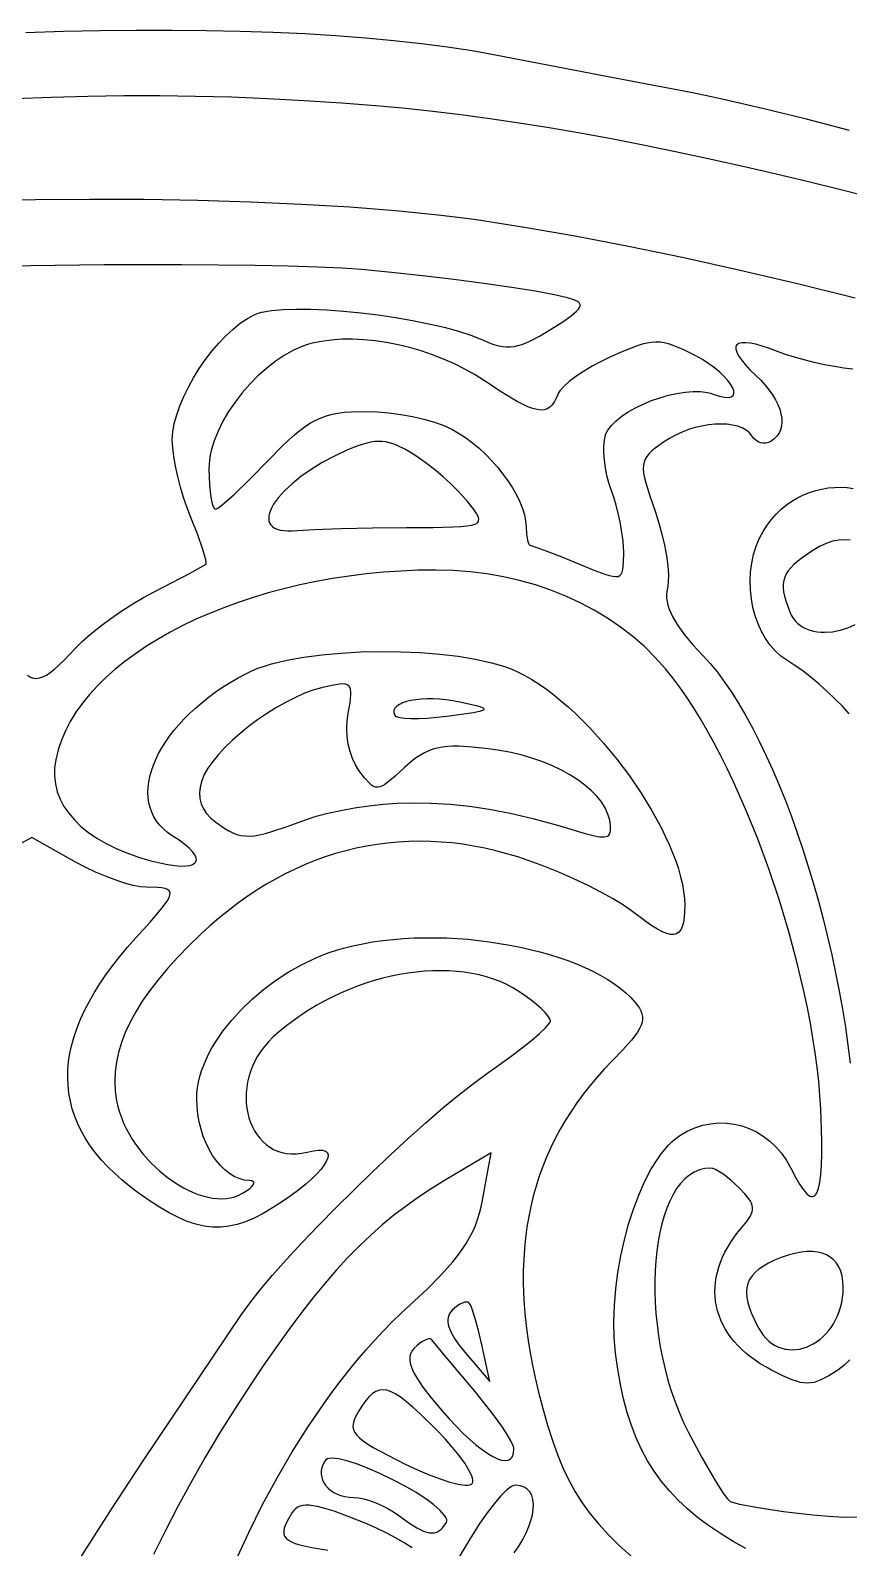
# Model space of a CAD drawing. Header units: millimetres. Extents: x -4.46 to 4.46, y -4.6 to 4.42.
# Drawn here: x 0.033 to 0.964, y 2.693 to 4.42 of the extents above; entities that cross this region are included whole.
import ezdxf

# ---------------------------------------------------------------- set-up
doc = ezdxf.new("R2010")
doc.units = ezdxf.units.MM

msp = doc.modelspace()

# ---------------------------------------------------------------- linework, layer by layer
at = {"flags": 128}
for points in [[(0.965286, 4.305594), (0.916664, 4.318493), (0.866414, 4.330971), (0.820462, 4.341608), (0.800948, 4.345792), (0.78473, 4.348983), (0.690807, 4.366737), (0.562508, 4.391511), (0.535888, 4.39631), (0.507684, 4.400654), (0.477964, 4.404545), (0.446796, 4.407988), (0.414249, 4.410984), (0.380389, 4.413537), (0.345284, 4.41565), (0.309004, 4.417326), (0.271615, 4.418568), (0.233185, 4.419379), (0.193782, 4.419762), (0.153474, 4.419719), (0.112328, 4.419254), (0.070414, 4.41837), (0.027798, 4.41707)], [(0.995692, 4.227975), (0.957061, 4.23789), (0.918581, 4.247438), (0.880314, 4.256603), (0.842321, 4.265369), (0.804666, 4.273719), (0.767411, 4.281637), (0.730618, 4.289108), (0.694349, 4.296114), (0.658667, 4.30264), (0.623635, 4.308669), (0.589313, 4.314184), (0.555766, 4.319171), (0.523055, 4.323611), (0.491243, 4.32749), (0.460392, 4.330791), (0.430564, 4.333497), (0.387166, 4.33683), (0.344703, 4.339617), (0.302975, 4.341853), (0.261781, 4.343536), (0.220921, 4.34466), (0.180194, 4.345221), (0.139399, 4.345215), (0.098336, 4.344638), (0.056805, 4.343486), (0.014604, 4.341754)], [(0.972074, 4.115025), (0.906395, 4.131205), (0.841063, 4.146494), (0.776682, 4.160733), (0.713858, 4.173761), (0.653193, 4.185419), (0.595292, 4.195546), (0.540758, 4.203983), (0.519475, 4.206848), (0.496987, 4.209526), (0.448716, 4.214321), (0.396587, 4.218368), (0.341242, 4.221669), (0.283321, 4.224224), (0.223467, 4.226033), (0.162322, 4.227097), (0.100525, 4.227417), (0.03872, 4.226993), (-0.022452, 4.225826)], [(0.173619, 3.780831), (0.213926, 3.80161), (0.227023, 3.808641), (0.232827, 3.812067), (0.233091, 3.812644), (0.233134, 3.813718), (0.232589, 3.817243), (0.229235, 3.829039), (0.223337, 3.8457), (0.215466, 3.865469), (0.211246, 3.876345), (0.207308, 3.887982), (0.203739, 3.900019), (0.200626, 3.912094), (0.198054, 3.923847), (0.196111, 3.934915), (0.194881, 3.944937), (0.194452, 3.953553), (0.195031, 3.962547), (0.196709, 3.972133), (0.199404, 3.982181), (0.203029, 3.992563), (0.207501, 4.00315), (0.212735, 4.013814), (0.218646, 4.024425), (0.22515, 4.034855), (0.232162, 4.044976), (0.239598, 4.054658), (0.247373, 4.063773), (0.255402, 4.072193), (0.2636, 4.079789), (0.271884, 4.086432), (0.280169, 4.091993), (0.288369, 4.096344), (0.292106, 4.097781), (0.296548, 4.09902), (0.307373, 4.100925), (0.320506, 4.102098), (0.335607, 4.102576), (0.352336, 4.102397), (0.370353, 4.101598), (0.38932, 4.100216), (0.408897, 4.098291), (0.428744, 4.095858), (0.448521, 4.092956), (0.46789, 4.089622), (0.48651, 4.085893), (0.504042, 4.081808), (0.520147, 4.077404), (0.534485, 4.072719), (0.546716, 4.067789), (0.556987, 4.063534), (0.561709, 4.061968), (0.566233, 4.060787), (0.570616, 4.06), (0.574917, 4.059617), (0.579193, 4.059646), (0.583503, 4.060096), (0.587904, 4.060976), (0.592454, 4.062295), (0.597211, 4.064061), (0.602234, 4.066283), (0.613306, 4.072133), (0.626133, 4.079914), (0.638904, 4.088179), (0.648419, 4.094851), (0.654804, 4.10018), (0.656863, 4.10242), (0.658189, 4.104419), (0.658796, 4.106208), (0.658701, 4.107819), (0.65792, 4.109283), (0.656469, 4.110631), (0.654364, 4.111895), (0.651621, 4.113106), (0.644286, 4.115497), (0.629574, 4.118912), (0.607875, 4.122884), (0.580596, 4.127219), (0.549143, 4.131725), (0.514924, 4.136209), (0.479344, 4.14048), (0.443811, 4.144344), (0.40973, 4.147608), (0.387825, 4.149107), (0.359657, 4.15035), (0.326262, 4.151346), (0.288671, 4.152099), (0.205042, 4.152903), (0.117041, 4.152811), (0.032937, 4.151875), (-0.038998, 4.150142)], [(0.694105, 3.896761), (0.691406, 3.904796), (0.689202, 3.913283), (0.687518, 3.921965), (0.686381, 3.930584), (0.685816, 3.938884), (0.685849, 3.946609), (0.686506, 3.953501), (0.687814, 3.959303), (0.688884, 3.962035), (0.690346, 3.964766), (0.69436, 3.970192), (0.699684, 3.975515), (0.706149, 3.98067), (0.713582, 3.985593), (0.721813, 3.990218), (0.73067, 3.994481), (0.739984, 3.998317), (0.749582, 4.00166), (0.759294, 4.004446), (0.768949, 4.006611), (0.778376, 4.008088), (0.787404, 4.008814), (0.795862, 4.008722), (0.803578, 4.00775), (0.807105, 4.006913), (0.810383, 4.005831), (0.817436, 4.003463), (0.823167, 4.002225), (0.82762, 4.002018), (0.830842, 4.002748), (0.832005, 4.003434), (0.832877, 4.004318), (0.833463, 4.005388), (0.83377, 4.006632), (0.833567, 4.009593), (0.832314, 4.013107), (0.830054, 4.017076), (0.826833, 4.021404), (0.822698, 4.025996), (0.817692, 4.030754), (0.81186, 4.035584), (0.80525, 4.040389), (0.797904, 4.045073), (0.789869, 4.049539), (0.776167, 4.056372), (0.764701, 4.061228), (0.759531, 4.062911), (0.754589, 4.064095), (0.749765, 4.064779), (0.744949, 4.064961), (0.74003, 4.064639), (0.734899, 4.063813), (0.729444, 4.06248), (0.723557, 4.060639), (0.71004, 4.055426), (0.693466, 4.048164), (0.682684, 4.04298), (0.672335, 4.037391), (0.662667, 4.031572), (0.653928, 4.0257), (0.646364, 4.019951), (0.640224, 4.014502), (0.635754, 4.009528), (0.634223, 4.007274), (0.633202, 4.005206), (0.631216, 4.00053), (0.629074, 3.996556), (0.626717, 3.993295), (0.624087, 3.990759), (0.621126, 3.988957), (0.617776, 3.987901), (0.613978, 3.987602), (0.609675, 3.98807), (0.604807, 3.989317), (0.599318, 3.991352), (0.593149, 3.994188), (0.586241, 3.997834), (0.569978, 4.007604), (0.550064, 4.020747), (0.539108, 4.027736), (0.527598, 4.034232), (0.515614, 4.040217), (0.503236, 4.045674), (0.490547, 4.050586), (0.477627, 4.054934), (0.464556, 4.058701), (0.451416, 4.061871), (0.438287, 4.064423), (0.425251, 4.066343), (0.412389, 4.067611), (0.39978, 4.06821), (0.387507, 4.068123), (0.37565, 4.067332), (0.36429, 4.065819), (0.353508, 4.063567), (0.348256, 4.062077), (0.342984, 4.060245), (0.332426, 4.055613), (0.321931, 4.049793), (0.3116, 4.042904), (0.301529, 4.035065), (0.291817, 4.026398), (0.282563, 4.017021), (0.273866, 4.007055), (0.265823, 3.996619), (0.258533, 3.985835), (0.252094, 3.974821), (0.246606, 3.963698), (0.242165, 3.952585), (0.238872, 3.941603), (0.237686, 3.936199), (0.236824, 3.930872), (0.236297, 3.925638), (0.236119, 3.920511), (0.236711, 3.902841), (0.237404, 3.895112), (0.238322, 3.888369), (0.239433, 3.882799), (0.240707, 3.878589), (0.242112, 3.875926), (0.242855, 3.875233), (0.243619, 3.874997), (0.244657, 3.875285), (0.246204, 3.876131), (0.250701, 3.879381), (0.256861, 3.884519), (0.264439, 3.891317), (0.282853, 3.908982), (0.303966, 3.930553), (0.319701, 3.946614), (0.326766, 3.953365), (0.333421, 3.959325), (0.33976, 3.964541), (0.345874, 3.96906), (0.351858, 3.972927), (0.357805, 3.97619), (0.363807, 3.978895), (0.369959, 3.981088), (0.376352, 3.982816), (0.383082, 3.984125), (0.390239, 3.985063), (0.397919, 3.985675), (0.415216, 3.986108), (0.427739, 3.985698), (0.440957, 3.98452), (0.454472, 3.982659), (0.467885, 3.980197), (0.480795, 3.977216), (0.492804, 3.973798), (0.503513, 3.970026), (0.512522, 3.965983), (0.520463, 3.961491), (0.52834, 3.95629), (0.53609, 3.950463), (0.543652, 3.944091), (0.550964, 3.937255), (0.557964, 3.930037), (0.564591, 3.922516), (0.570782, 3.914775), (0.576477, 3.906895), (0.581612, 3.898956), (0.586127, 3.891041), (0.589959, 3.883229), (0.593048, 3.875604), (0.59533, 3.868244), (0.596745, 3.861233), (0.59723, 3.85465), (0.597644, 3.846374), (0.598772, 3.839594), (0.59955, 3.836985), (0.600441, 3.835013), (0.601425, 3.833766), (0.60248, 3.833331), (0.608489, 3.831672), (0.620966, 3.827157), (0.63809, 3.820475), (0.658036, 3.812317), (0.674505, 3.805511), (0.686919, 3.800818), (0.691785, 3.79931), (0.695852, 3.798385), (0.699192, 3.798063), (0.701876, 3.79836), (0.703976, 3.799297), (0.705564, 3.80089), (0.706711, 3.80316), (0.707489, 3.806123), (0.708224, 3.814207), (0.708341, 3.825289), (0.708051, 3.832887), (0.707218, 3.841453), (0.705902, 3.850694), (0.704161, 3.860317), (0.702052, 3.870028), (0.699634, 3.879535), (0.696966, 3.888544), (0.694105, 3.896761)], [(0.969105, 4.034219), (0.95915, 4.035382), (0.948279, 4.037094), (0.936844, 4.039274), (0.925195, 4.041839), (0.913685, 4.044707), (0.902664, 4.047796), (0.892483, 4.051022), (0.883494, 4.054303), (0.874232, 4.057785), (0.86594, 4.060512), (0.85863, 4.062498), (0.852315, 4.063756), (0.847007, 4.0643), (0.842718, 4.064144), (0.839461, 4.063301), (0.837249, 4.061785), (0.836539, 4.06078), (0.836094, 4.05961), (0.836009, 4.05679), (0.837006, 4.053338), (0.839098, 4.049268), (0.842296, 4.044593), (0.846615, 4.039328), (0.852065, 4.033486), (0.858661, 4.027081), (0.864327, 4.021512), (0.869415, 4.015917), (0.873918, 4.010326), (0.877828, 4.004769), (0.881138, 3.999277), (0.883842, 3.993881), (0.885932, 3.988612), (0.887402, 3.983501), (0.888244, 3.978578), (0.888451, 3.973874), (0.888016, 3.969421), (0.886932, 3.965249), (0.885192, 3.961388), (0.882789, 3.957869), (0.879716, 3.954724), (0.875966, 3.951983), (0.873191, 3.950664), (0.870259, 3.949991), (0.867257, 3.949939), (0.864275, 3.950483), (0.861401, 3.951598), (0.858724, 3.953257), (0.856332, 3.955436), (0.854314, 3.958108), (0.85144, 3.96173), (0.847709, 3.964783), (0.843207, 3.967272), (0.838021, 3.969204), (0.832236, 3.970584), (0.82594, 3.971419), (0.819218, 3.971714), (0.812157, 3.971476), (0.804843, 3.970711), (0.797363, 3.969425), (0.789802, 3.967623), (0.782247, 3.965311), (0.774785, 3.962497), (0.767501, 3.959185), (0.760481, 3.955383), (0.753814, 3.951094), (0.744287, 3.944161), (0.740497, 3.941035), (0.737341, 3.937999), (0.734805, 3.934951), (0.732878, 3.931788), (0.731548, 3.928407), (0.730803, 3.924706), (0.73063, 3.920581), (0.731018, 3.915931), (0.731954, 3.910652), (0.733427, 3.904641), (0.737932, 3.890016), (0.744439, 3.871233), (0.748467, 3.85887), (0.751942, 3.846247), (0.754808, 3.833717), (0.75701, 3.821634), (0.75849, 3.810353), (0.759194, 3.800228), (0.759066, 3.791611), (0.758672, 3.78798), (0.75805, 3.784858), (0.757338, 3.781258), (0.757043, 3.777527), (0.757168, 3.773659), (0.757716, 3.769649), (0.758689, 3.765492), (0.76009, 3.761182), (0.761923, 3.756713), (0.76419, 3.752081), (0.770038, 3.742302), (0.777657, 3.731804), (0.78707, 3.720541), (0.7983, 3.708469), (0.806675, 3.699328), (0.815, 3.689195), (0.823261, 3.678113), (0.831445, 3.666129), (0.839536, 3.653287), (0.847522, 3.639632), (0.855388, 3.625208), (0.863121, 3.610061), (0.870707, 3.594235), (0.878131, 3.577774), (0.885381, 3.560725), (0.892442, 3.54313), (0.8993, 3.525036), (0.905941, 3.506487), (0.912352, 3.487527), (0.918518, 3.468202), (0.924427, 3.448556), (0.930063, 3.428635), (0.935413, 3.408482), (0.940464, 3.388143), (0.9452, 3.367662), (0.949609, 3.347084), (0.953677, 3.326454), (0.957389, 3.305817), (0.960733, 3.285218), (0.963693, 3.2647), (0.966256, 3.24431)], [(0.530397, 3.883678), (0.524944, 3.890078), (0.518417, 3.896958), (0.511062, 3.904102), (0.503124, 3.911294), (0.49485, 3.918319), (0.486485, 3.924961), (0.478275, 3.931004), (0.470466, 3.936233), (0.459772, 3.942629), (0.450327, 3.947339), (0.44593, 3.949073), (0.441672, 3.9504), (0.437496, 3.951323), (0.433345, 3.951848), (0.42916, 3.951978), (0.424883, 3.951719), (0.420458, 3.951075), (0.415826, 3.95005), (0.405711, 3.946876), (0.394077, 3.942233), (0.37903, 3.935277), (0.365095, 3.927816), (0.352361, 3.919994), (0.340917, 3.911953), (0.330853, 3.903837), (0.322259, 3.89579), (0.315223, 3.887953), (0.309836, 3.880471), (0.307789, 3.876908), (0.306187, 3.873487), (0.305042, 3.870226), (0.304365, 3.867143), (0.304167, 3.864256), (0.304459, 3.861583), (0.305253, 3.859142), (0.30656, 3.85695), (0.30839, 3.855026), (0.310756, 3.853388), (0.313668, 3.852052), (0.317138, 3.851038), (0.321176, 3.850364), (0.325794, 3.850046), (0.331002, 3.850103), (0.336814, 3.850553), (0.356275, 3.851859), (0.386169, 3.85295), (0.422421, 3.853711), (0.460952, 3.854025), (0.491543, 3.85413), (0.51425, 3.85457), (0.522902, 3.855025), (0.529887, 3.855694), (0.535307, 3.85662), (0.539263, 3.857846), (0.541857, 3.859417), (0.542675, 3.860344), (0.543191, 3.861374), (0.543365, 3.863763), (0.542482, 3.866625), (0.540642, 3.870004), (0.537947, 3.873944), (0.530397, 3.883678)], [(0.965227, 3.641825), (0.9573, 3.650488), (0.948901, 3.659075), (0.940128, 3.667475), (0.931078, 3.675579), (0.921848, 3.683276), (0.912535, 3.690457), (0.903237, 3.697012), (0.89405, 3.702831), (0.887104, 3.707645), (0.880726, 3.713429), (0.874935, 3.720087), (0.869755, 3.727519), (0.865207, 3.73563), (0.861312, 3.744322), (0.858092, 3.753498), (0.855569, 3.76306), (0.853764, 3.772911), (0.8527, 3.782953), (0.852398, 3.793091), (0.85288, 3.803225), (0.854167, 3.813259), (0.856281, 3.823096), (0.859244, 3.832639), (0.863077, 3.841789), (0.86714, 3.849479), (0.871661, 3.856607), (0.876606, 3.863178), (0.881937, 3.869195), (0.887618, 3.874661), (0.893611, 3.879578), (0.899881, 3.883952), (0.906391, 3.887783), (0.913104, 3.891077), (0.919984, 3.893837), (0.926994, 3.896065), (0.934097, 3.897765), (0.941258, 3.89894), (0.948438, 3.899594), (0.955602, 3.899729), (0.962713, 3.89935), (0.969734, 3.898459)], [(0.966196, 3.839465), (0.959902, 3.840054), (0.953238, 3.839654), (0.946245, 3.838242), (0.938963, 3.835795), (0.93143, 3.832291), (0.923689, 3.827706), (0.911509, 3.819324), (0.906518, 3.815484), (0.902228, 3.811799), (0.898617, 3.80821), (0.895664, 3.804658), (0.893345, 3.801082), (0.891638, 3.797424), (0.890521, 3.793625), (0.889971, 3.789625), (0.889966, 3.785364), (0.890483, 3.780784), (0.891501, 3.775825), (0.892995, 3.770427), (0.897327, 3.758081), (0.899087, 3.754202), (0.901225, 3.750698), (0.903712, 3.747562), (0.906521, 3.744787), (0.909622, 3.742365), (0.912987, 3.74029), (0.916588, 3.738553), (0.920397, 3.737149), (0.924384, 3.736068), (0.928522, 3.735306), (0.932781, 3.734853), (0.937134, 3.734703), (0.946007, 3.735284), (0.954912, 3.736989), (0.963623, 3.73976), (0.97191, 3.743541)], [(0.847503, 2.69211), (0.83315, 2.69998), (0.81848, 2.708956), (0.805048, 2.718), (0.792544, 2.727322), (0.78094, 2.736971), (0.770208, 2.746995), (0.76032, 2.757443), (0.751246, 2.768365), (0.742959, 2.779808), (0.73543, 2.791822), (0.72863, 2.804456), (0.722532, 2.817758), (0.717107, 2.831777), (0.712326, 2.846563), (0.708161, 2.862164), (0.704583, 2.878628), (0.701565, 2.896006), (0.699077, 2.914344), (0.697589, 2.931922), (0.697166, 2.950086), (0.697753, 2.968652), (0.699295, 2.987434), (0.701738, 3.006245), (0.705025, 3.0249), (0.709103, 3.043213), (0.713916, 3.060997), (0.719409, 3.078067), (0.725527, 3.094238), (0.732216, 3.109322), (0.739419, 3.123134), (0.747083, 3.135487), (0.75107, 3.14106), (0.755152, 3.146197), (0.759321, 3.150878), (0.763571, 3.155078), (0.767895, 3.158773), (0.772286, 3.161942), (0.780788, 3.16689), (0.789512, 3.17078), (0.798392, 3.173631), (0.807364, 3.17546), (0.816363, 3.176289), (0.825324, 3.176135), (0.834182, 3.175017), (0.842873, 3.172956), (0.85133, 3.169969), (0.85949, 3.166076), (0.867287, 3.161296), (0.874657, 3.155649), (0.881534, 3.149152), (0.887854, 3.141826), (0.893553, 3.133689), (0.898564, 3.124761), (0.903798, 3.114729), (0.908588, 3.106536), (0.912942, 3.100195), (0.916864, 3.095719), (0.918666, 3.094185), (0.920362, 3.093121), (0.921954, 3.09253), (0.923442, 3.092413), (0.924827, 3.092771), (0.926111, 3.093607), (0.927293, 3.094922), (0.928374, 3.096718), (0.930239, 3.101756), (0.931712, 3.108736), (0.932799, 3.117669), (0.933507, 3.128568), (0.933842, 3.141446), (0.933811, 3.156316), (0.932675, 3.192081), (0.93175, 3.207533), (0.930394, 3.22338), (0.92862, 3.239584), (0.926442, 3.256107), (0.923873, 3.27291), (0.920926, 3.289956), (0.917615, 3.307205), (0.913953, 3.324621), (0.905633, 3.359797), (0.896071, 3.39518), (0.885376, 3.430463), (0.873656, 3.465341), (0.861017, 3.499509), (0.847569, 3.532662), (0.833418, 3.564495), (0.826113, 3.579821), (0.818673, 3.594702), (0.811111, 3.6091), (0.80344, 3.622977), (0.795675, 3.636295), (0.787828, 3.649016), (0.779914, 3.661102), (0.771944, 3.672514), (0.763934, 3.683214), (0.755897, 3.693164), (0.744289, 3.706106), (0.73186, 3.718342), (0.718648, 3.729854), (0.704698, 3.740625), (0.690048, 3.750636), (0.674742, 3.759871), (0.65882, 3.76831), (0.642324, 3.775936), (0.625295, 3.782732), (0.607774, 3.78868), (0.589804, 3.793761), (0.571424, 3.797959), (0.552677, 3.801254), (0.533605, 3.803631), (0.514247, 3.805069), (0.494647, 3.805553), (0.474545, 3.805272), (0.454595, 3.804437), (0.434823, 3.803064), (0.415256, 3.801164), (0.395923, 3.798752), (0.37685, 3.795842), (0.358064, 3.792446), (0.339593, 3.788579), (0.321464, 3.784254), (0.303705, 3.779484), (0.286342, 3.774284), (0.269404, 3.768667), (0.252916, 3.762647), (0.236908, 3.756237), (0.221405, 3.74945), (0.206435, 3.742301), (0.192026, 3.734803), (0.178204, 3.72697), (0.164998, 3.718814), (0.152434, 3.710351), (0.140539, 3.701593), (0.129342, 3.692554), (0.118869, 3.683248), (0.109147, 3.673688), (0.100204, 3.663887), (0.092067, 3.653861), (0.084764, 3.643621), (0.078321, 3.633182), (0.072766, 3.622558), (0.068126, 3.611761), (0.064429, 3.600806), (0.061702, 3.589706), (0.060395, 3.580291), (0.060261, 3.571071), (0.06128, 3.562069), (0.063432, 3.553305), (0.066696, 3.544801), (0.071052, 3.53658), (0.076478, 3.528662), (0.082956, 3.52107), (0.090464, 3.513826), (0.098981, 3.50695), (0.108488, 3.500465), (0.118964, 3.494393), (0.130388, 3.488755), (0.142741, 3.483573), (0.156, 3.478869), (0.170147, 3.474664), (0.180258, 3.472145), (0.189328, 3.470322), (0.197334, 3.469169), (0.204253, 3.468659), (0.210064, 3.468766), (0.214744, 3.469464), (0.218271, 3.470728), (0.220623, 3.47253), (0.221351, 3.473625), (0.221777, 3.474845), (0.221897, 3.476187), (0.221711, 3.477647), (0.220403, 3.48091), (0.21783, 3.484607), (0.213971, 3.488713), (0.208804, 3.493201), (0.202305, 3.498045), (0.194452, 3.503219), (0.18907, 3.506931), (0.184286, 3.510955), (0.180093, 3.515272), (0.176482, 3.519866), (0.173445, 3.524719), (0.170975, 3.529812), (0.169063, 3.535127), (0.167701, 3.540647), (0.16688, 3.546354), (0.166593, 3.55223), (0.166831, 3.558257), (0.167587, 3.564417), (0.168851, 3.570692), (0.170617, 3.577064), (0.172875, 3.583515), (0.175617, 3.590029), (0.178836, 3.596585), (0.182523, 3.603167), (0.18667, 3.609757), (0.191269, 3.616337), (0.196312, 3.622889), (0.20179, 3.629394), (0.207696, 3.635836), (0.214021, 3.642196), (0.220757, 3.648456), (0.227895, 3.654599), (0.235429, 3.660606), (0.243349, 3.66646), (0.251647, 3.672143), (0.260315, 3.677636), (0.269346, 3.682922), (0.27873, 3.687983), (0.284941, 3.69093), (0.291795, 3.693693), (0.299248, 3.696271), (0.307259, 3.698664), (0.324788, 3.702894), (0.344045, 3.706383), (0.364694, 3.709127), (0.386399, 3.711126), (0.408825, 3.712376), (0.431635, 3.712877), (0.454493, 3.712627), (0.477063, 3.711623), (0.49901, 3.709864), (0.519998, 3.707349), (0.53969, 3.704074), (0.55775, 3.700038), (0.566064, 3.697735), (0.573843, 3.69524), (0.581047, 3.692555), (0.587633, 3.689678), (0.595703, 3.685569), (0.603863, 3.680874), (0.612089, 3.675624), (0.620359, 3.669851), (0.628651, 3.663586), (0.636941, 3.656861), (0.645207, 3.649708), (0.653426, 3.642158), (0.669634, 3.625994), (0.685384, 3.608623), (0.700494, 3.590297), (0.714782, 3.57127), (0.728069, 3.551794), (0.740171, 3.532123), (0.75091, 3.51251), (0.75571, 3.502804), (0.760102, 3.493207), (0.764061, 3.483751), (0.767567, 3.474468), (0.770595, 3.465389), (0.773123, 3.456546), (0.775129, 3.44797), (0.77659, 3.439694), (0.777483, 3.431748), (0.777786, 3.424164), (0.777631, 3.416621), (0.777145, 3.410046), (0.776294, 3.404436), (0.775046, 3.399788), (0.773367, 3.396098), (0.771225, 3.393363), (0.768587, 3.391579), (0.765419, 3.390742), (0.761689, 3.39085), (0.757364, 3.391898), (0.75241, 3.393883), (0.746795, 3.396803), (0.740486, 3.400652), (0.73345, 3.405428), (0.717064, 3.417747), (0.708064, 3.424119), (0.696521, 3.431173), (0.682912, 3.438675), (0.667715, 3.446391), (0.651407, 3.454089), (0.634468, 3.461534), (0.617374, 3.468494), (0.600605, 3.474733), (0.587987, 3.47896), (0.575394, 3.482739), (0.562831, 3.486069), (0.550301, 3.488951), (0.537807, 3.491387), (0.525353, 3.493377), (0.512943, 3.494922), (0.500579, 3.496023), (0.488266, 3.496681), (0.476006, 3.496895), (0.463804, 3.496668), (0.451662, 3.495999), (0.439584, 3.49489), (0.427574, 3.493341), (0.415636, 3.491354), (0.403772, 3.488928), (0.391986, 3.486065), (0.380282, 3.482765), (0.368662, 3.47903), (0.357132, 3.474859), (0.345693, 3.470255), (0.33435, 3.465216), (0.323106, 3.459746), (0.311965, 3.453843), (0.300929, 3.447509), (0.290003, 3.440744), (0.279189, 3.433551), (0.268493, 3.425928), (0.257916, 3.417877), (0.247462, 3.409399), (0.237135, 3.400494), (0.226939, 3.391164), (0.213184, 3.377836), (0.200494, 3.364764), (0.188862, 3.351937), (0.178281, 3.339341), (0.168746, 3.326963), (0.160249, 3.314792), (0.152785, 3.302814), (0.146346, 3.291016), (0.140927, 3.279387), (0.136521, 3.267912), (0.133121, 3.256579), (0.130722, 3.245377), (0.129316, 3.234291), (0.128897, 3.22331), (0.129458, 3.21242), (0.130994, 3.201608), (0.13242, 3.195143), (0.134248, 3.188732), (0.136459, 3.182389), (0.139031, 3.176131), (0.141944, 3.169971), (0.145178, 3.163925), (0.148712, 3.158009), (0.152525, 3.152237), (0.160908, 3.141186), (0.170163, 3.130893), (0.180125, 3.121478), (0.190629, 3.113063), (0.201513, 3.105768), (0.207045, 3.102579), (0.21261, 3.099714), (0.218188, 3.09719), (0.223758, 3.095022), (0.229299, 3.093224), (0.234791, 3.091811), (0.240213, 3.0908), (0.245545, 3.090204), (0.250767, 3.090039), (0.255857, 3.09032), (0.260795, 3.091062), (0.265561, 3.09228), (0.270134, 3.09399), (0.274494, 3.096206), (0.279005, 3.099039), (0.282568, 3.1017), (0.285152, 3.104126), (0.286723, 3.106261), (0.28725, 3.108044), (0.286701, 3.109417), (0.285043, 3.110319), (0.282244, 3.110692), (0.276329, 3.11134), (0.270534, 3.112942), (0.264895, 3.11544), (0.259449, 3.118779), (0.254231, 3.122902), (0.249278, 3.127754), (0.244626, 3.133278), (0.24031, 3.139419), (0.236367, 3.14612), (0.232833, 3.153326), (0.229743, 3.16098), (0.227135, 3.169026), (0.225043, 3.177408), (0.223504, 3.18607), (0.222555, 3.194957), (0.22223, 3.204011), (0.222462, 3.210216), (0.223149, 3.216503), (0.224278, 3.222857), (0.225836, 3.229264), (0.227808, 3.235712), (0.230183, 3.242187), (0.232946, 3.248674), (0.236084, 3.255161), (0.239585, 3.261634), (0.243434, 3.268079), (0.252125, 3.28083), (0.262051, 3.293307), (0.273105, 3.3054), (0.285182, 3.317), (0.298174, 3.327998), (0.311976, 3.338286), (0.32648, 3.347753), (0.341581, 3.356292), (0.357172, 3.363794), (0.365117, 3.367121), (0.373146, 3.370148), (0.381243, 3.372862), (0.389397, 3.375247), (0.400155, 3.37794), (0.411204, 3.380276), (0.422513, 3.382261), (0.434051, 3.3839), (0.445785, 3.385199), (0.457684, 3.386165), (0.469716, 3.386803), (0.481851, 3.387119), (0.494055, 3.38712), (0.506299, 3.38681), (0.530775, 3.385283), (0.555026, 3.382586), (0.5788, 3.378766), (0.590428, 3.37645), (0.601843, 3.373871), (0.613011, 3.371035), (0.623903, 3.367947), (0.634485, 3.364614), (0.644726, 3.361042), (0.654596, 3.357236), (0.664061, 3.353202), (0.673091, 3.348947), (0.681654, 3.344475), (0.689718, 3.339794), (0.697252, 3.334908), (0.704224, 3.329824), (0.710602, 3.324548), (0.716356, 3.319085), (0.721452, 3.313442), (0.724087, 3.310076), (0.726248, 3.306851), (0.727915, 3.303713), (0.729065, 3.300607), (0.729679, 3.297483), (0.729734, 3.294284), (0.72921, 3.29096), (0.728086, 3.287456), (0.72634, 3.283718), (0.723951, 3.279694), (0.720899, 3.275331), (0.717161, 3.270575), (0.707547, 3.259669), (0.694939, 3.246553), (0.686185, 3.2374), (0.677832, 3.2281), (0.669877, 3.21865), (0.662322, 3.209048), (0.655164, 3.199294), (0.648405, 3.189384), (0.642044, 3.179318), (0.636079, 3.169094), (0.630512, 3.158709), (0.62534, 3.148163), (0.620565, 3.137453), (0.616186, 3.126577), (0.612201, 3.115534), (0.608612, 3.104321), (0.605417, 3.092938), (0.602616, 3.081383), (0.600208, 3.069653), (0.598194, 3.057746), (0.596573, 3.045662), (0.595344, 3.033398), (0.594507, 3.020953), (0.594062, 3.008324), (0.594008, 2.99551), (0.594345, 2.98251), (0.595072, 2.969321), (0.59619, 2.955941), (0.597697, 2.942369), (0.599593, 2.928604), (0.601878, 2.914643), (0.604552, 2.900484), (0.607614, 2.886126), (0.611064, 2.871567), (0.616334, 2.851159), (0.621656, 2.832365), (0.627146, 2.815013), (0.63292, 2.798932), (0.639095, 2.78395), (0.645787, 2.769897), (0.653113, 2.756602), (0.661189, 2.743893), (0.670131, 2.7316), (0.680056, 2.71955), (0.691081, 2.707574), (0.703321, 2.6955), (0.716894, 2.683157)], [(0.029559, 3.68573), (0.032978, 3.683812), (0.036385, 3.682661), (0.039845, 3.682291), (0.043426, 3.682718), (0.047194, 3.683956), (0.051216, 3.686021), (0.055558, 3.688929), (0.060286, 3.692693), (0.071169, 3.702853), (0.084397, 3.716622), (0.092293, 3.724445), (0.101851, 3.732852), (0.112707, 3.741581), (0.124492, 3.750367), (0.136842, 3.758949), (0.149391, 3.767062), (0.161772, 3.774443), (0.173619, 3.780831)], [(0.465286, 3.540553), (0.488431, 3.540286), (0.510679, 3.539103), (0.532732, 3.53688), (0.555289, 3.533496), (0.579054, 3.528826), (0.604727, 3.52275), (0.63301, 3.515144), (0.664605, 3.505886), (0.673594, 3.503395), (0.680719, 3.501995), (0.686124, 3.501763), (0.688226, 3.502109), (0.689952, 3.502777), (0.691321, 3.503775), (0.692349, 3.505114), (0.693055, 3.506804), (0.693457, 3.508853), (0.69342, 3.51407), (0.692383, 3.520844), (0.690396, 3.527868), (0.687245, 3.534796), (0.68299, 3.541593), (0.677689, 3.548226), (0.671403, 3.554657), (0.66419, 3.560854), (0.656109, 3.566781), (0.64722, 3.572404), (0.637582, 3.577686), (0.627254, 3.582595), (0.616295, 3.587094), (0.604766, 3.591149), (0.592724, 3.594726), (0.58023, 3.597788), (0.567341, 3.600302), (0.554119, 3.602233), (0.535945, 3.60414), (0.520608, 3.604965), (0.513839, 3.604935), (0.507579, 3.604589), (0.501764, 3.603912), (0.496326, 3.60289), (0.491199, 3.601506), (0.486316, 3.599746), (0.481612, 3.597595), (0.477019, 3.595038), (0.472472, 3.592059), (0.467904, 3.588644), (0.458439, 3.580442), (0.448076, 3.570909), (0.439973, 3.56406), (0.436592, 3.561632), (0.433561, 3.559862), (0.430811, 3.558748), (0.42827, 3.558284), (0.425867, 3.558466), (0.42353, 3.559292), (0.421189, 3.560755), (0.418772, 3.562854), (0.413427, 3.568938), (0.406925, 3.577511), (0.402892, 3.583869), (0.399505, 3.591099), (0.396797, 3.59902), (0.394805, 3.607447), (0.393562, 3.616196), (0.393102, 3.625083), (0.393462, 3.633926), (0.394675, 3.642539), (0.396836, 3.654458), (0.39787, 3.66346), (0.397873, 3.666953), (0.397487, 3.669819), (0.396676, 3.672094), (0.395402, 3.673811), (0.393631, 3.675005), (0.391326, 3.67571), (0.388453, 3.675961), (0.384973, 3.675791), (0.376056, 3.674327), (0.364286, 3.671594), (0.354498, 3.668735), (0.344293, 3.664919), (0.333796, 3.660244), (0.323133, 3.654808), (0.31243, 3.64871), (0.301812, 3.642045), (0.291405, 3.634913), (0.281336, 3.62741), (0.27173, 3.619636), (0.262713, 3.611686), (0.25441, 3.603659), (0.246948, 3.595653), (0.240452, 3.587765), (0.235049, 3.580094), (0.230863, 3.572736), (0.228022, 3.565789), (0.226208, 3.558613), (0.225469, 3.551842), (0.225813, 3.545451), (0.227246, 3.539419), (0.229776, 3.533722), (0.233411, 3.528338), (0.238157, 3.523243), (0.244022, 3.518414), (0.254251, 3.511368), (0.258923, 3.508621), (0.263451, 3.506395), (0.267945, 3.504695), (0.272519, 3.503524), (0.277283, 3.502886), (0.28235, 3.502784), (0.287832, 3.503222), (0.293841, 3.504203), (0.300488, 3.505731), (0.307887, 3.50781), (0.325385, 3.513635), (0.34723, 3.521706), (0.358412, 3.525408), (0.371585, 3.528881), (0.386262, 3.532046), (0.401961, 3.534827), (0.418197, 3.537146), (0.434486, 3.538924), (0.450344, 3.540086), (0.465286, 3.540553)], [(0.521716, 3.65515), (0.513921, 3.656619), (0.506236, 3.65771), (0.498727, 3.658437), (0.49146, 3.658812), (0.484503, 3.658849), (0.477921, 3.658561), (0.471781, 3.657961), (0.466149, 3.657061), (0.461091, 3.655876), (0.456674, 3.654416), (0.452963, 3.652697), (0.450027, 3.65073), (0.44793, 3.648529), (0.446739, 3.646107), (0.446521, 3.643476), (0.447341, 3.64065), (0.448041, 3.6398), (0.449287, 3.639049), (0.453296, 3.637843), (0.459123, 3.637037), (0.466522, 3.636638), (0.475249, 3.636651), (0.48506, 3.637082), (0.495709, 3.637936), (0.506952, 3.639219), (0.537492, 3.643509), (0.545658, 3.645156), (0.548034, 3.645928), (0.549298, 3.646695), (0.549469, 3.647477), (0.548567, 3.648296), (0.543622, 3.650126), (0.521716, 3.65515)], [(0.161369, 2.791664), (0.273133, 2.958331), (0.282548, 2.971341), (0.294449, 2.986288), (0.308534, 3.002873), (0.324498, 3.020799), (0.342037, 3.039767), (0.360848, 3.059481), (0.380627, 3.079641), (0.40107, 3.09995), (0.421875, 3.120111), (0.442736, 3.139824), (0.46335, 3.158793), (0.483414, 3.176719), (0.502624, 3.193305), (0.520676, 3.208252), (0.537266, 3.221263), (0.552091, 3.232039), (0.566737, 3.242358), (0.580401, 3.252378), (0.592783, 3.261853), (0.603586, 3.270534), (0.612509, 3.278174), (0.619253, 3.284525), (0.623519, 3.289341), (0.62463, 3.291095), (0.625008, 3.292372), (0.624273, 3.294858), (0.622168, 3.298108), (0.618839, 3.301984), (0.614435, 3.30635), (0.609102, 3.311066), (0.602988, 3.315995), (0.596241, 3.321), (0.589008, 3.325942), (0.582224, 3.330074), (0.575124, 3.3338), (0.567728, 3.337121), (0.560054, 3.340043), (0.552121, 3.342568), (0.543947, 3.3447), (0.535553, 3.346443), (0.526956, 3.3478), (0.518175, 3.348774), (0.50923, 3.349369), (0.50014, 3.349589), (0.490922, 3.349437), (0.481597, 3.348917), (0.472183, 3.348032), (0.462698, 3.346785), (0.453162, 3.345181), (0.443594, 3.343223), (0.434013, 3.340914), (0.424437, 3.338257), (0.414885, 3.335257), (0.405377, 3.331917), (0.39593, 3.32824), (0.386565, 3.32423), (0.377299, 3.319891), (0.368152, 3.315225), (0.359143, 3.310237), (0.35029, 3.30493), (0.341613, 3.299308), (0.33313, 3.293373), (0.32486, 3.28713), (0.316822, 3.280583), (0.309036, 3.273733), (0.303921, 3.268705), (0.299301, 3.26345), (0.295166, 3.257997), (0.291509, 3.252375), (0.28832, 3.246611), (0.285591, 3.240736), (0.283313, 3.234778), (0.281478, 3.228766), (0.280077, 3.222729), (0.279102, 3.216695), (0.278544, 3.210693), (0.278394, 3.204752), (0.278644, 3.198901), (0.279285, 3.193168), (0.280309, 3.187583), (0.281708, 3.182174), (0.283471, 3.17697), (0.285592, 3.172), (0.288061, 3.167293), (0.29087, 3.162877), (0.29401, 3.158781), (0.297472, 3.155034), (0.301249, 3.151665), (0.305331, 3.148702), (0.309709, 3.146175), (0.314377, 3.144112), (0.319323, 3.142542), (0.324541, 3.141494), (0.330022, 3.140996), (0.335756, 3.141078), (0.341736, 3.141768), (0.347952, 3.143094), (0.355117, 3.14467), (0.360976, 3.145335), (0.365554, 3.145139), (0.368876, 3.144133), (0.370074, 3.143341), (0.370967, 3.142365), (0.371558, 3.14121), (0.371851, 3.139884), (0.371554, 3.136741), (0.3701, 3.132985), (0.367514, 3.128665), (0.363821, 3.123831), (0.359045, 3.118533), (0.353212, 3.112819), (0.346346, 3.10674), (0.338472, 3.100344), (0.329615, 3.093682), (0.3198, 3.086803), (0.308604, 3.079529), (0.297943, 3.073283), (0.287729, 3.06807), (0.277874, 3.063897), (0.268289, 3.060768), (0.258887, 3.058688), (0.24958, 3.057664), (0.240279, 3.0577), (0.230897, 3.058803), (0.221345, 3.060976), (0.211536, 3.064226), (0.201382, 3.068559), (0.190794, 3.073978), (0.179685, 3.080491), (0.167966, 3.088102), (0.15555, 3.096817), (0.145914, 3.104084), (0.136895, 3.11148), (0.128492, 3.119004), (0.120705, 3.126652), (0.113535, 3.134426), (0.106982, 3.142323), (0.101045, 3.150342), (0.095725, 3.158482), (0.091021, 3.166742), (0.086934, 3.17512), (0.083463, 3.183615), (0.080609, 3.192226), (0.078372, 3.200952), (0.076751, 3.209792), (0.075746, 3.218744), (0.075359, 3.227806), (0.075588, 3.236979), (0.076433, 3.24626), (0.077895, 3.255648), (0.079974, 3.265143), (0.082669, 3.274742), (0.085982, 3.284445), (0.08991, 3.29425), (0.094456, 3.304157), (0.099618, 3.314163), (0.105397, 3.324268), (0.111793, 3.33447), (0.118805, 3.344769), (0.126434, 3.355162), (0.13468, 3.365649), (0.143542, 3.376229), (0.153022, 3.3869), (0.169263, 3.404884), (0.181064, 3.418684), (0.185335, 3.424186), (0.18854, 3.428849), (0.190692, 3.432741), (0.191807, 3.435931), (0.191898, 3.438488), (0.190979, 3.440481), (0.189067, 3.441978), (0.186174, 3.443048), (0.182316, 3.443761), (0.177506, 3.444185), (0.165091, 3.444442), (0.158164, 3.445022), (0.149706, 3.446685), (0.140044, 3.449313), (0.129506, 3.452791), (0.118421, 3.457001), (0.107117, 3.461826), (0.095921, 3.467151), (0.085161, 3.472858), (0.034591, 3.501289), (-0.038825, 3.46115)], [(0.266257, 2.677575), (0.281426, 2.710292), (0.297278, 2.741943), (0.313782, 2.772471), (0.330906, 2.801819), (0.348617, 2.829929), (0.366883, 2.856745), (0.376214, 2.86965), (0.385672, 2.88221), (0.395254, 2.894418), (0.404953, 2.906266), (0.414768, 2.917749), (0.424694, 2.928857), (0.434726, 2.939585), (0.444862, 2.949925), (0.455096, 2.959871), (0.465425, 2.969414), (0.48453, 2.987141), (0.500562, 3.003257), (0.507512, 3.010836), (0.513797, 3.018162), (0.519453, 3.025285), (0.524513, 3.032256), (0.529013, 3.039124), (0.532986, 3.045939), (0.536468, 3.052751), (0.539493, 3.059611), (0.542096, 3.066568), (0.544311, 3.073673), (0.546173, 3.080975), (0.547716, 3.088525), (0.557466, 3.142331), (0.504439, 3.11065), (0.489277, 3.101295), (0.474676, 3.091654), (0.460556, 3.081642), (0.446837, 3.071175), (0.433438, 3.060169), (0.42028, 3.048541), (0.407282, 3.036205), (0.394364, 3.023079), (0.381446, 3.009077), (0.368449, 2.994116), (0.355291, 2.978112), (0.341894, 2.96098), (0.328176, 2.942637), (0.314057, 2.922998), (0.299459, 2.90198), (0.2843, 2.879497), (0.265884, 2.851264), (0.248315, 2.823191), (0.231595, 2.795281), (0.215723, 2.767536), (0.200702, 2.739959), (0.186532, 2.712552), (0.173215, 2.685317)], [(0.965877, 2.906611), (0.959121, 2.900283), (0.95223, 2.895108), (0.941814, 2.888559), (0.932966, 2.883881), (0.928928, 2.882243), (0.925039, 2.881073), (0.921217, 2.88037), (0.917381, 2.880134), (0.913451, 2.880366), (0.909346, 2.881065), (0.904983, 2.882231), (0.900283, 2.883864), (0.889544, 2.888532), (0.87648, 2.895067), (0.870002, 2.898589), (0.86386, 2.902279), (0.858056, 2.90613), (0.852591, 2.910136), (0.847466, 2.914288), (0.842683, 2.918582), (0.838244, 2.923009), (0.834149, 2.927564), (0.8304, 2.932238), (0.826999, 2.937027), (0.823946, 2.941922), (0.821244, 2.946917), (0.818893, 2.952005), (0.816895, 2.95718), (0.815252, 2.962434), (0.813965, 2.967761), (0.813034, 2.973154), (0.812463, 2.978607), (0.812251, 2.984112), (0.812401, 2.989663), (0.812914, 2.995253), (0.81379, 3.000874), (0.815033, 3.006522), (0.816642, 3.012188), (0.81862, 3.017866), (0.820968, 3.023548), (0.823686, 3.02923), (0.826778, 3.034902), (0.830243, 3.04056), (0.834084, 3.046195), (0.838301, 3.051801), (0.842897, 3.057372), (0.848412, 3.064133), (0.852288, 3.069949), (0.853605, 3.072599), (0.854504, 3.075131), (0.854983, 3.077583), (0.855039, 3.079994), (0.85467, 3.082403), (0.853872, 3.08485), (0.852644, 3.087374), (0.850983, 3.090013), (0.84635, 3.095796), (0.839952, 3.102511), (0.830416, 3.111245), (0.821065, 3.118395), (0.816796, 3.121145), (0.812978, 3.123224), (0.809744, 3.124539), (0.80723, 3.124997), (0.800695, 3.124474), (0.794494, 3.122933), (0.788631, 3.12042), (0.783108, 3.116978), (0.777931, 3.112652), (0.773102, 3.107487), (0.768625, 3.101526), (0.764505, 3.094814), (0.760744, 3.087396), (0.757347, 3.079316), (0.754317, 3.070618), (0.751657, 3.061347), (0.749373, 3.051547), (0.747466, 3.041262), (0.745942, 3.030538), (0.744803, 3.019417), (0.744054, 3.007946), (0.743698, 2.996167), (0.743738, 2.984126), (0.744179, 2.971867), (0.745025, 2.959434), (0.746278, 2.946871), (0.747943, 2.934224), (0.750023, 2.921536), (0.752523, 2.908852), (0.755445, 2.896216), (0.758793, 2.883673), (0.762572, 2.871267), (0.766785, 2.859042), (0.771435, 2.847043), (0.776527, 2.835314), (0.782064, 2.8239), (0.79722, 2.795466), (0.811235, 2.77123), (0.817328, 2.761488), (0.82255, 2.753759), (0.826707, 2.748364), (0.829605, 2.745622), (0.833452, 2.74416), (0.840328, 2.742441), (0.861628, 2.738482), (0.89042, 2.734249), (0.923619, 2.730247), (0.941996, 2.728582), (0.959133, 2.72776), (0.975178, 2.72786)], [(0.958341, 2.989358), (0.958023, 2.995997), (0.957078, 3.002071), (0.955524, 3.00757), (0.953379, 3.012487), (0.950659, 3.016814), (0.947383, 3.020542), (0.943566, 3.023663), (0.939227, 3.026169), (0.934382, 3.028052), (0.929048, 3.029304), (0.923244, 3.029916), (0.916986, 3.02988), (0.910291, 3.029188), (0.903176, 3.027832), (0.89566, 3.025804), (0.887758, 3.023094), (0.880122, 3.020004), (0.873331, 3.016802), (0.867377, 3.013458), (0.86225, 3.009943), (0.857939, 3.006226), (0.854434, 3.002279), (0.851727, 2.99807), (0.849807, 2.99357), (0.848664, 2.98875), (0.848288, 2.983579), (0.848671, 2.978028), (0.849801, 2.972067), (0.851669, 2.965666), (0.854266, 2.958795), (0.857581, 2.951425), (0.861605, 2.943525), (0.864308, 2.938941), (0.867235, 2.934841), (0.870365, 2.931216), (0.873677, 2.928056), (0.877152, 2.925351), (0.88077, 2.923093), (0.88451, 2.92127), (0.888351, 2.919874), (0.892274, 2.918895), (0.896258, 2.918323), (0.900283, 2.91815), (0.904329, 2.918364), (0.908375, 2.918957), (0.912401, 2.919919), (0.916386, 2.92124), (0.920312, 2.92291), (0.924156, 2.924921), (0.9279, 2.927263), (0.931522, 2.929925), (0.935003, 2.932898), (0.938321, 2.936174), (0.941458, 2.939741), (0.944392, 2.94359), (0.947103, 2.947713), (0.949572, 2.952098), (0.951776, 2.956737), (0.953698, 2.96162), (0.955315, 2.966738), (0.956609, 2.97208), (0.957558, 2.977637), (0.958142, 2.9834), (0.958341, 2.989358)], [(0.53255, 2.971289), (0.531209, 2.972211), (0.529398, 2.972509), (0.527196, 2.972217), (0.524682, 2.971369), (0.521936, 2.969999), (0.519038, 2.96814), (0.516068, 2.965828), (0.513105, 2.963094), (0.511457, 2.961214), (0.510144, 2.959202), (0.509166, 2.957055), (0.508524, 2.954769), (0.508221, 2.952342), (0.508256, 2.949771), (0.50863, 2.947051), (0.509345, 2.944181), (0.5118, 2.937976), (0.515629, 2.93113), (0.520839, 2.923617), (0.527439, 2.915414), (0.555994, 2.881942), (0.546883, 2.923608), (0.54293, 2.940262), (0.538909, 2.954803), (0.535291, 2.965667), (0.533781, 2.969231), (0.53255, 2.971289)], [(0.538744, 2.871039), (0.50601, 2.909935), (0.489911, 2.929622), (0.488731, 2.930511), (0.487007, 2.930715), (0.484821, 2.930275), (0.482254, 2.92923), (0.47939, 2.927621), (0.476309, 2.925489), (0.473094, 2.922874), (0.469827, 2.919817), (0.467842, 2.917523), (0.466331, 2.915064), (0.465306, 2.912414), (0.464778, 2.909546), (0.464759, 2.906437), (0.465259, 2.90306), (0.466289, 2.899391), (0.467862, 2.895404), (0.469988, 2.891073), (0.472679, 2.886373), (0.4798, 2.875766), (0.489315, 2.86338), (0.501314, 2.849011), (0.509703, 2.839522), (0.51785, 2.830829), (0.525712, 2.822954), (0.533249, 2.81592), (0.54042, 2.809748), (0.547183, 2.804461), (0.553498, 2.80008), (0.559322, 2.796627), (0.564616, 2.794125), (0.569337, 2.792595), (0.573444, 2.79206), (0.576897, 2.79254), (0.578366, 2.793169), (0.579655, 2.79406), (0.58076, 2.795215), (0.581675, 2.796639), (0.582918, 2.800301), (0.583341, 2.805067), (0.58311, 2.806705), (0.582431, 2.808833), (0.579822, 2.81442), (0.575698, 2.821557), (0.570241, 2.829975), (0.563634, 2.839402), (0.55606, 2.849569), (0.547702, 2.860204), (0.538744, 2.871039)], [(0.495494, 2.826733), (0.476668, 2.845107), (0.468631, 2.852483), (0.461399, 2.858681), (0.454888, 2.86372), (0.449015, 2.867621), (0.443695, 2.870405), (0.438845, 2.872093), (0.43438, 2.872705), (0.430218, 2.872262), (0.426273, 2.870785), (0.422463, 2.868294), (0.418702, 2.86481), (0.414908, 2.860354), (0.410996, 2.854947), (0.406883, 2.848608), (0.404367, 2.844378), (0.402379, 2.840489), (0.400972, 2.836881), (0.400199, 2.833494), (0.400112, 2.830268), (0.400763, 2.827141), (0.402206, 2.824054), (0.404492, 2.820945), (0.407675, 2.817755), (0.411807, 2.814422), (0.41694, 2.810887), (0.423127, 2.807089), (0.438873, 2.79846), (0.459466, 2.788053), (0.4735, 2.781436), (0.486891, 2.77575), (0.499325, 2.771084), (0.510489, 2.767527), (0.520067, 2.765168), (0.527746, 2.764098), (0.530774, 2.764073), (0.53321, 2.764404), (0.535014, 2.765102), (0.536147, 2.766178), (0.536671, 2.767681), (0.536689, 2.769633), (0.536222, 2.772003), (0.535291, 2.774761), (0.532119, 2.781312), (0.527341, 2.789039), (0.521123, 2.797693), (0.513631, 2.807025), (0.505033, 2.816788), (0.495494, 2.826733)], [(0.024411, 2.564289), (0.048744, 2.611997), (0.055436, 2.624277), (0.065162, 2.640939), (0.091869, 2.684461), (0.12517, 2.736667), (0.161369, 2.791664)], [(0.445702, 2.770192), (0.430653, 2.777488), (0.416761, 2.783562), (0.404211, 2.788364), (0.393185, 2.791843), (0.383866, 2.793949), (0.379904, 2.794471), (0.376437, 2.794631), (0.373488, 2.794423), (0.371081, 2.79384), (0.369237, 2.792876), (0.36798, 2.791525), (0.366011, 2.787774), (0.364705, 2.784018), (0.364036, 2.780292), (0.363976, 2.776628), (0.364498, 2.773062), (0.365576, 2.769627), (0.367182, 2.766357), (0.369289, 2.763287), (0.371871, 2.760451), (0.3749, 2.757882), (0.378349, 2.755615), (0.382191, 2.753683), (0.3864, 2.752122), (0.390947, 2.750964), (0.395807, 2.750245), (0.400952, 2.749997), (0.406383, 2.749581), (0.412513, 2.748388), (0.419133, 2.746501), (0.426032, 2.744006), (0.433, 2.740985), (0.439827, 2.737523), (0.446303, 2.733702), (0.452216, 2.729608), (0.463291, 2.721578), (0.472664, 2.71563), (0.476788, 2.713426), (0.480577, 2.711729), (0.484061, 2.710536), (0.48727, 2.709841), (0.490234, 2.709641), (0.492983, 2.709931), (0.495547, 2.710707), (0.497957, 2.711964), (0.500241, 2.713698), (0.502431, 2.715905), (0.506647, 2.721719), (0.507131, 2.723267), (0.506898, 2.725128), (0.505977, 2.727278), (0.5044, 2.729692), (0.499403, 2.735211), (0.492159, 2.741487), (0.482917, 2.748322), (0.471926, 2.755516), (0.459438, 2.762873), (0.445702, 2.770192)], [(0.583724, 2.687188), (0.588952, 2.694722), (0.593477, 2.702222), (0.597293, 2.709617), (0.600392, 2.716833), (0.602769, 2.7238), (0.604417, 2.730444), (0.605329, 2.736695), (0.605499, 2.74248), (0.604921, 2.747727), (0.603588, 2.752365), (0.601493, 2.756321), (0.59863, 2.759523), (0.594993, 2.761899), (0.590575, 2.763377), (0.585369, 2.763886), (0.583195, 2.76351), (0.580716, 2.76241), (0.577956, 2.760626), (0.57494, 2.7582), (0.568236, 2.751587), (0.560803, 2.742901), (0.552835, 2.732473), (0.54453, 2.720631), (0.536083, 2.707706), (0.527692, 2.694029), (0.519552, 2.679928)], [(0.414189, 2.720636), (0.394822, 2.72844), (0.378694, 2.734353), (0.365469, 2.738425), (0.359839, 2.739786), (0.354808, 2.740706), (0.350334, 2.741189), (0.346375, 2.741244), (0.342888, 2.740875), (0.339831, 2.740089), (0.337162, 2.738893), (0.33484, 2.737292), (0.332821, 2.735292), (0.331064, 2.7329), (0.325235, 2.722981), (0.323241, 2.718771), (0.321911, 2.715008), (0.321282, 2.711651), (0.321394, 2.708661), (0.322283, 2.705996), (0.323987, 2.703617), (0.326545, 2.701484), (0.329995, 2.699556), (0.334374, 2.697793), (0.33972, 2.696156), (0.353466, 2.693095), (0.371536, 2.690053)], [(0.467353, 2.692811), (0.459043, 2.69817), (0.449494, 2.703724), (0.438784, 2.70938), (0.42699, 2.715048), (0.414189, 2.720636)]]:
    msp.add_lwpolyline(points, dxfattribs=at)

doc.saveas('drawing.dxf')
